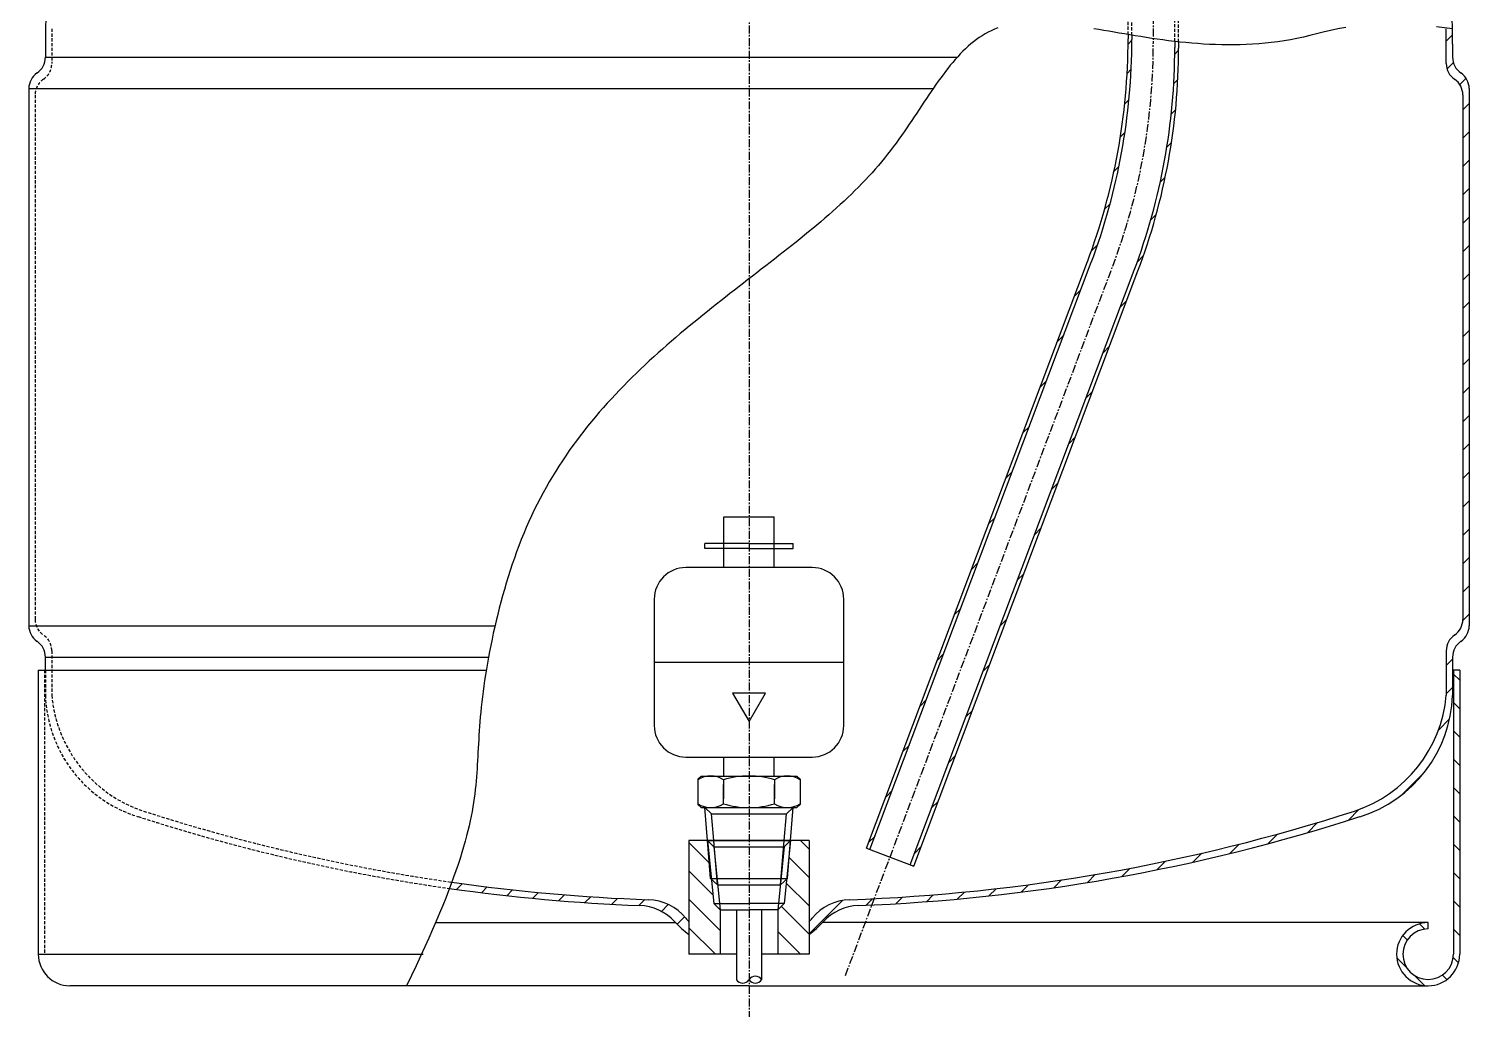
# Model space of a CAD drawing. Extents: x -168 to 134, y -532 to 192.
# Drawn here: x -114 to 114, y -401.7 to -246.5 of the extents above; entities that cross this region are included whole.
import ezdxf

# ---------------------------------------------------------------- set-up
doc = ezdxf.new("R2010")
doc.units = 0
doc.linetypes.add('CENTER', pattern=[2, 1.25, -0.25, 0.25, -0.25])
doc.linetypes.add('DASHED', pattern=[0.75, 0.5, -0.25])
doc.layers.get('0').update_dxf_attribs({"linetype": 'CONTINUOUS'})
doc.layers.add('CENTER', color=1, linetype='CENTER')

# ---------------------------------------------------------------- blocks, each defined once
blk = doc.blocks.new('*X5')
at = {"color": 0, "linetype": 'CONTINUOUS'}
for p, q in [((110.37, -248.51), (111.37, -247.51)), ((110.49, -252.88), (111.49, -251.88)), ((112.51, -255.36), (113.51, -254.36)), ((113, -259.35), (114, -258.35)), ((113, -263.85), (114, -262.85)), ((113, -268.34), (114, -267.34)), ((113, -272.83), (114, -271.83)), ((113, -277.32), (114, -276.32)), ((113, -281.81), (114, -280.81)), ((113, -286.3), (114, -285.3)), ((113, -290.79), (114, -289.79)), ((113, -295.28), (114, -294.28)), ((113, -299.77), (114, -298.77)), ((113, -304.26), (114, -303.26)), ((113, -308.75), (114, -307.75)), ((113, -313.24), (114, -312.24)), ((113, -317.73), (114, -316.73)), ((113, -322.22), (114, -321.22)), ((113, -326.71), (114, -325.71)), ((113, -331.2), (114, -330.2)), ((113, -335.69), (114, -334.69)), ((112.99, -340.18), (114, -339.18)), ((110.37, -347.3), (111.37, -346.3)), ((110.37, -351.79), (111.37, -350.79)), ((109.13, -357.52), (110.9, -355.74)), ((103.52, -367.61), (106.83, -364.31)), ((94.82, -371.83), (96.54, -370.11)), ((88.38, -373.78), (89.99, -372.17)), ((76.11, -377.06), (77.58, -375.59)), ((82.15, -375.52), (83.68, -373.98)), ((64.55, -379.65), (65.91, -378.29)), ((70.25, -378.43), (71.66, -377.02)), ((53.56, -381.66), (54.82, -380.39)), ((58.99, -380.72), (60.3, -379.41)), ((-46.32, -382.75), (-45.4, -381.84)), ((-42.35, -383.27), (-41.43, -382.36)), ((-38.33, -383.74), (-37.41, -382.82)), ((37.97, -383.78), (39.12, -382.63)), ((43.06, -383.18), (44.24, -382)), ((48.25, -382.48), (49.47, -381.25)), ((-34.26, -384.16), (-33.33, -383.24)), ((-30.13, -384.53), (-29.21, -383.6)), ((-25.96, -384.84), (-25.03, -383.91)), ((-21.72, -385.1), (-20.79, -384.16)), ((-17.43, -385.3), (-16.49, -384.36)), ((-13.87, -386.23), (-12.78, -385.14)), ((9.5, -389.8), (14.8, -384.49)), ((18.54, -385.25), (19.56, -384.22)), ((23.26, -385.01), (24.32, -383.96)), ((28.08, -384.69), (29.16, -383.61)), ((32.97, -384.28), (34.09, -383.17)), ((-11.39, -388.24), (-10.21, -387.06))]:
    blk.add_line(p, q, dxfattribs=at)
blk = doc.blocks.new('*X6')
at = {"color": 0, "linetype": 'CONTINUOUS'}
for p, q in [((60, -248.94), (60.6, -248.34)), ((67.39, -250.53), (68, -249.92)), ((59.85, -253.58), (60.49, -252.94)), ((67.24, -255.17), (67.88, -254.53)), ((59.46, -258.46), (60.14, -257.78)), ((66.84, -260.06), (67.52, -259.38)), ((58.79, -263.62), (59.52, -262.89)), ((66.15, -265.24), (66.88, -264.51)), ((57.77, -269.13), (58.56, -268.35)), ((65.1, -270.78), (65.89, -269.99)), ((56.29, -275.1), (57.16, -274.23)), ((63.6, -276.77), (64.47, -275.9)), ((54.2, -281.68), (55.18, -280.7)), ((61.47, -283.39), (62.46, -282.4)), ((51.51, -288.86), (52.54, -287.83)), ((58.77, -290.58), (59.8, -289.55)), ((48.79, -296.07), (49.82, -295.04)), ((56.05, -297.79), (57.08, -296.76)), ((46.08, -303.27), (47.11, -302.24)), ((53.34, -304.99), (54.37, -303.96)), ((43.36, -310.48), (44.39, -309.45)), ((50.62, -312.2), (51.65, -311.17)), ((40.65, -317.68), (41.68, -316.66)), ((47.91, -319.41), (48.94, -318.38)), ((37.93, -324.89), (38.96, -323.86)), ((45.19, -326.61), (46.22, -325.58)), ((35.22, -332.1), (36.24, -331.07)), ((42.47, -333.82), (43.5, -332.79)), ((32.5, -339.3), (33.53, -338.27)), ((39.76, -341.02), (40.79, -339.99)), ((29.78, -346.51), (30.81, -345.48)), ((37.04, -348.23), (38.07, -347.2)), ((27.07, -353.72), (28.1, -352.69)), ((34.33, -355.44), (35.36, -354.41)), ((24.35, -360.92), (25.38, -359.89)), ((31.61, -362.64), (32.64, -361.61)), ((21.64, -368.13), (22.66, -367.1)), ((28.9, -369.85), (29.92, -368.82)), ((18.92, -375.33), (19.95, -374.3)), ((26.18, -377.05), (27.21, -376.02))]:
    blk.add_line(p, q, dxfattribs=at)
blk = doc.blocks.new('*X7')
at = {"color": 0, "linetype": 'CONTINUOUS'}
for p, q in [((-6.28, -378.55), (-9.5, -375.33)), ((9.5, -376.37), (8.13, -375)), ((9.5, -380.86), (6.35, -377.71)), ((-5.71, -383.61), (-9.5, -379.82)), ((9.5, -385.35), (5.9, -381.75)), ((-4.57, -389.23), (-9.5, -384.31)), ((9.5, -389.84), (5.12, -385.46)), ((-5.3, -393), (-9.5, -388.8)), ((8.17, -393), (4.57, -389.4))]:
    blk.add_line(p, q, dxfattribs=at)
blk = doc.blocks.new('*X8')
at = {"color": 0, "linetype": 'CONTINUOUS'}
for p, q in [((112.5, -349.65), (111.5, -348.65)), ((112.5, -354.14), (111.5, -353.14)), ((112.5, -358.63), (111.5, -357.63)), ((112.5, -363.12), (111.5, -362.12)), ((112.5, -367.61), (111.5, -366.61)), ((112.5, -372.1), (111.5, -371.1)), ((112.5, -376.59), (111.5, -375.59)), ((112.5, -381.08), (111.5, -380.08)), ((112.5, -385.57), (111.5, -384.57)), ((106.98, -389.03), (106.14, -388.19)), ((112.5, -390.06), (111.5, -389.06)), ((104.2, -390.74), (103.48, -390.02)), ((104.14, -395.17), (102.53, -393.56)), ((112.31, -394.36), (111.47, -393.52)), ((106.94, -397.97), (105.33, -396.36)), ((110.48, -397.02), (109.76, -396.3))]:
    blk.add_line(p, q, dxfattribs=at)

msp = doc.modelspace()

# ---------------------------------------------------------------- linework, layer by layer
at = {"color": 3, "linetype": 'DASHED'}
for p, q in [((60, -247.44), (60, -205.5)), ((60.6, -247.54), (60.6, -205.5)), ((67.4, -248.53), (67.4, -205.5)), ((68, -248.6), (68, -205.5)), ((-110.37, -246.53), (-110.37, -252.04)), ((-113, -257), (-113, -340)), ((-110.37, -344.96), (-110.37, -352.03)), ((-111.5, -348.02), (-111.5, -393)), ((-111.37, -348.02), (-111.37, -352.03))]:
    msp.add_line(p, q, dxfattribs=at)
at = {"color": 7, "linetype": 'CONTINUOUS'}
for p, q in [((-111.37, -246.53), (-111.37, -251.04)), ((60, -247.44), (60, -248.12)), ((60.6, -247.54), (60.6, -248.23)), ((110.37, -252.04), (110.37, -246.53)), ((111.37, -248.98), (111.37, -246.53)), ((67.4, -248.53), (67.4, -249.47)), ((68, -248.6), (68, -249.57)), ((111.37, -248.98), (111.37, -251.04)), ((-111.37, -251.04), (0, -251.04)), ((0, -251.04), (32.95, -251.04)), ((-114, -256), (-114, -341)), ((-114, -256), (-114, -341)), ((-114, -256), (0, -256)), ((0, -256), (29.14, -256)), ((113, -257), (113, -340)), ((114, -256), (114, -341)), ((18.58, -376.23), (53.57, -283.38)), ((19.14, -376.44), (54.17, -283.49)), ((25.51, -378.84), (60.97, -284.73)), ((26.07, -379.05), (61.57, -284.84)), ((-4, -323.8), (4, -323.8)), ((-4, -331.8), (-4, -323.8)), ((4, -331.8), (4, -323.8)), ((0, -328), (-7, -328)), ((-7, -328.8), (-7, -328)), ((0, -328), (7, -328)), ((7, -328.8), (7, -328)), ((0, -328.8), (-7, -328.8)), ((0, -328.8), (7, -328.8)), ((10, -331.8), (-10, -331.8)), ((-15, -336.8), (-15, -356.8)), ((15, -356.8), (15, -336.8)), ((-114, -341), (-40.2, -341)), ((-111.37, -348.02), (-111.37, -345.96)), ((-111.37, -345.96), (-41.23, -345.96)), ((110.37, -344.96), (110.37, -352.03)), ((111.37, -345.96), (111.37, -352.03)), ((-112.5, -348.02), (-111.5, -348.02)), ((-112.5, -348.02), (-112.5, -393)), ((-111.5, -348.02), (-41.59, -348.02)), ((-15, -346.8), (15, -346.8)), ((112.5, -348.02), (111.37, -348.02)), ((111.5, -348.02), (111.5, -393)), ((112.5, -348.02), (112.5, -393)), ((-10, -361.8), (10, -361.8)), ((-4, -364.8), (-4, -361.8)), ((4, -364.8), (4, -361.8)), ((-8.08, -365.3), (-7.58, -364.8)), ((-7.58, -364.8), (7.58, -364.8)), ((-6, -364.8), (6, -364.8)), ((7.58, -364.8), (8.08, -365.3)), ((-8.08, -365.3), (-8.08, -369.3)), ((-4.04, -365.42), (-4.04, -368.39)), ((-4.04, -369.17), (-4.04, -366.12)), ((4.04, -365.42), (4.04, -368.39)), ((4.04, -365.42), (4.04, -368.39)), ((4.04, -369.17), (4.04, -366.12)), ((8.08, -365.3), (8.08, -369.3)), ((-8.08, -369.3), (-7.58, -369.8)), ((7.58, -369.8), (8.08, -369.3)), ((-7.58, -369.8), (7.58, -369.8)), ((-7.58, -369.8), (7.58, -369.8)), ((-7, -369.8), (-5.92, -370.8)), ((-6.57, -375), (-7, -369.8)), ((-7, -369.8), (7, -369.8)), ((-6, -369.8), (6, -369.8)), ((-5.57, -375), (-5.92, -370.8)), ((-5.92, -370.8), (5.92, -370.8)), ((-5.5, -369.8), (5.5, -369.8)), ((5.57, -375), (5.92, -370.8)), ((7, -369.8), (5.92, -370.8)), ((6.57, -375), (7, -369.8)), ((-9.5, -375), (-9.5, -393)), ((9.5, -375), (-9.5, -375)), ((-6.57, -375), (-5.57, -376)), ((-6.57, -375), (6.57, -375)), ((-6.57, -375), (6.57, -375)), ((-6.57, -375), (-5.57, -385)), ((-6.08, -381), (-6.57, -375)), ((-5, -382), (-5.57, -375)), ((-5.57, -376), (5.57, -376)), ((-5.57, -376), (-4.57, -386)), ((5.57, -376), (4.57, -386)), ((5, -382), (5.57, -375)), ((6.57, -375), (5.57, -376)), ((6.57, -375), (5.57, -385)), ((6.08, -381), (6.57, -375)), ((9.5, -375), (9.5, -393)), ((18.58, -376.23), (26.07, -379.05)), ((-6.08, -381), (-5, -382)), ((-6.08, -381), (6.08, -381)), ((-5, -382), (5, -382)), ((-5, -382), (5, -382)), ((6.08, -381), (5, -382)), ((-5.57, -385), (-4.57, -386)), ((-5.57, -385), (0, -385)), ((5.57, -385), (0, -385)), ((5.57, -385), (4.57, -386)), ((-4.57, -386), (-4.57, -393)), ((-4.57, -386), (0, -386)), ((-2, -386), (-2, -397.03)), ((4.57, -386), (0, -386)), ((2, -386), (2, -397.03)), ((4.57, -386), (4.57, -393)), ((-49.61, -388), (-11.62, -388)), ((107.5, -388), (11.62, -388)), ((107.5, -389), (107.5, -388)), ((-112.5, -393), (-51.58, -393)), ((-2, -393), (-9.5, -393)), ((-2, -393), (-9.5, -393)), ((9.5, -393), (2, -393)), ((9.5, -393), (2, -393)), ((0, -398), (-107.5, -398)), ((0, -398), (107.5, -398))]:
    msp.add_line(p, q, dxfattribs=at)
msp.add_lwpolyline([(0, -356.17), (2.6, -351.67), (-2.6, -351.67)], close=True, dxfattribs=at)
at = {"color": 7}
for points in [[(111.37, -246.53, 0), (108.84, -246.2, 0)], [(39.37, -246.4, 0), (38.86, -246.6, 0), (38.35, -246.83, 0), (37.86, -247.07, 0), (37.38, -247.34, 0), (36.91, -247.62, 0), (36.44, -247.92, 0), (35.99, -248.24, 0), (35.55, -248.58, 0), (35.11, -248.93, 0), (34.68, -249.3, 0), (34.26, -249.69, 0), (33.85, -250.09, 0), (33.44, -250.51, 0), (33.04, -250.94, 0), (32.64, -251.38, 0), (32.25, -251.84, 0), (31.86, -252.31, 0), (31.48, -252.79, 0), (31.09, -253.28, 0), (30.71, -253.79, 0), (30.34, -254.3, 0), (29.96, -254.82, 0), (29.58, -255.36, 0), (29.21, -255.9, 0), (28.83, -256.44, 0), (28.46, -257, 0), (28.08, -257.56, 0), (27.7, -258.13, 0), (27.32, -258.7, 0), (26.94, -259.28, 0), (26.55, -259.86, 0), (26.16, -260.45, 0), (25.76, -261.04, 0), (25.36, -261.63, 0), (24.96, -262.23, 0), (24.54, -262.82, 0), (24.13, -263.42, 0), (23.7, -264.01, 0), (23.27, -264.61, 0), (22.83, -265.21, 0), (22.38, -265.8, 0), (21.92, -266.39, 0), (21.45, -266.98, 0), (20.97, -267.57, 0), (20.49, -268.15, 0), (19.99, -268.73, 0), (19.48, -269.31, 0), (18.95, -269.88, 0), (18.42, -270.45, 0), (17.88, -271.01, 0), (17.33, -271.57, 0), (16.77, -272.13, 0), (16.21, -272.69, 0), (15.63, -273.24, 0), (15.04, -273.79, 0), (14.45, -274.34, 0), (13.85, -274.89, 0), (13.24, -275.43, 0), (12.62, -275.97, 0), (12, -276.52, 0), (11.36, -277.06, 0), (10.73, -277.6, 0), (10.08, -278.13, 0), (9.43, -278.67, 0), (8.78, -279.21, 0), (8.11, -279.75, 0), (7.45, -280.28, 0), (6.78, -280.82, 0), (6.1, -281.36, 0), (5.42, -281.89, 0), (4.73, -282.43, 0), (4.04, -282.97, 0), (3.35, -283.51, 0), (2.65, -284.05, 0), (1.95, -284.59, 0), (1.25, -285.13, 0), (0.55, -285.68, 0), (-0.16, -286.23, 0), (-0.87, -286.77, 0), (-1.58, -287.33, 0), (-2.29, -287.88, 0), (-3.01, -288.44, 0), (-3.72, -289, 0), (-4.44, -289.56, 0), (-5.16, -290.12, 0), (-5.87, -290.69, 0), (-6.59, -291.26, 0), (-7.31, -291.84, 0), (-8.02, -292.42, 0), (-8.74, -293, 0), (-9.45, -293.59, 0), (-10.16, -294.18, 0), (-10.87, -294.78, 0), (-11.58, -295.38, 0), (-12.29, -295.98, 0), (-12.99, -296.6, 0), (-13.69, -297.21, 0), (-14.39, -297.83, 0), (-15.08, -298.46, 0), (-15.78, -299.1, 0), (-16.46, -299.74, 0), (-17.15, -300.38, 0), (-17.83, -301.04, 0), (-18.5, -301.69, 0), (-19.17, -302.36, 0), (-19.83, -303.03, 0), (-20.49, -303.71, 0), (-21.15, -304.4, 0), (-21.79, -305.1, 0), (-22.43, -305.8, 0), (-23.07, -306.51, 0), (-23.7, -307.23, 0), (-24.32, -307.96, 0), (-24.93, -308.69, 0), (-25.54, -309.44, 0), (-26.13, -310.19, 0), (-26.72, -310.95, 0), (-27.31, -311.72, 0), (-27.88, -312.5, 0), (-28.44, -313.3, 0), (-29, -314.1, 0), (-29.54, -314.9, 0), (-30.08, -315.73, 0), (-30.6, -316.56, 0), (-31.12, -317.4, 0), (-31.62, -318.25, 0), (-32.12, -319.11, 0), (-32.6, -319.98, 0), (-33.07, -320.87, 0), (-33.53, -321.76, 0), (-33.98, -322.67, 0), (-34.42, -323.59, 0), (-34.84, -324.52, 0), (-35.25, -325.46, 0), (-35.65, -326.42, 0), (-36.04, -327.38, 0), (-36.42, -328.35, 0), (-36.78, -329.32, 0), (-37.13, -330.3, 0), (-37.47, -331.29, 0), (-37.8, -332.28, 0), (-38.12, -333.27, 0), (-38.42, -334.27, 0), (-38.72, -335.26, 0), (-39, -336.26, 0), (-39.27, -337.26, 0), (-39.53, -338.25, 0), (-39.78, -339.24, 0), (-40.02, -340.23, 0), (-40.25, -341.21, 0), (-40.47, -342.19, 0), (-40.68, -343.16, 0), (-40.87, -344.12, 0), (-41.06, -345.07, 0), (-41.24, -346.01, 0), (-41.41, -346.94, 0), (-41.56, -347.86, 0), (-41.71, -348.77, 0), (-41.85, -349.67, 0), (-41.97, -350.54, 0), (-42.09, -351.41, 0), (-42.2, -352.25, 0), (-42.3, -353.08, 0), (-42.39, -353.89, 0), (-42.47, -354.68, 0), (-42.54, -355.45, 0), (-42.6, -356.2, 0), (-42.66, -356.93, 0), (-42.71, -357.65, 0), (-42.75, -358.35, 0), (-42.79, -359.04, 0), (-42.83, -359.72, 0), (-42.87, -360.39, 0), (-42.9, -361.05, 0), (-42.94, -361.71, 0), (-42.97, -362.36, 0), (-43.01, -363.01, 0), (-43.05, -363.65, 0), (-43.1, -364.3, 0), (-43.14, -364.95, 0), (-43.2, -365.6, 0), (-43.26, -366.26, 0), (-43.33, -366.92, 0), (-43.41, -367.59, 0), (-43.5, -368.28, 0), (-43.61, -368.97, 0), (-43.72, -369.68, 0), (-43.84, -370.4, 0), (-43.99, -371.14, 0), (-44.14, -371.9, 0), (-44.31, -372.67, 0), (-44.5, -373.47, 0), (-44.71, -374.29, 0), (-44.93, -375.13, 0), (-45.18, -376.01, 0), (-45.45, -376.9, 0), (-45.74, -377.83, 0), (-46.05, -378.79, 0), (-46.39, -379.79, 0), (-46.75, -380.81, 0), (-47.14, -381.87, 0), (-47.55, -382.97, 0), (-48, -384.11, 0), (-48.47, -385.29, 0), (-48.98, -386.51, 0), (-49.51, -387.78, 0), (-50.08, -389.09, 0), (-50.68, -390.45, 0), (-51.31, -391.85, 0), (-51.98, -393.31, 0), (-52.69, -394.82, 0), (-53.43, -396.38, 0), (-54.22, -398, 0)], [(94.48, -246.33, 0), (93.22, -246.56, 0), (92.03, -246.81, 0), (90.9, -247.07, 0), (89.82, -247.33, 0), (88.77, -247.59, 0), (87.75, -247.83, 0), (86.73, -248.06, 0), (85.71, -248.25, 0), (84.7, -248.43, 0), (83.69, -248.58, 0), (82.68, -248.71, 0), (81.68, -248.81, 0), (80.69, -248.9, 0), (79.7, -248.97, 0), (78.71, -249.03, 0), (77.73, -249.06, 0), (76.75, -249.08, 0), (75.78, -249.08, 0), (74.82, -249.07, 0), (73.86, -249.04, 0), (72.91, -249, 0), (71.96, -248.95, 0), (71.02, -248.88, 0), (70.09, -248.81, 0), (69.16, -248.72, 0), (68.24, -248.62, 0), (67.33, -248.52, 0), (66.42, -248.41, 0), (65.52, -248.29, 0), (64.63, -248.17, 0), (63.75, -248.04, 0), (62.87, -247.9, 0), (62, -247.77, 0), (61.14, -247.63, 0), (60.29, -247.48, 0), (59.44, -247.34, 0), (58.61, -247.2, 0), (57.78, -247.06, 0), (56.96, -246.91, 0), (56.16, -246.78, 0), (55.36, -246.64, 0), (54.57, -246.51, 0)]]:
    msp.add_polyline3d(points, dxfattribs=at)
at = {"color": 7, "linetype": 'CONTINUOUS'}
for centre, radius, start, end in [((-90.52, -247.26), 20.87, 151.9668, 177.9991), ((90.52, -247.26), 20.87, 2.0009, 28.0332), ((-40, -248.12), 100, 339.3489, 0), ((-39.4, -248.23), 100, 339.3489, 0), ((-32.6, -249.47), 100, 339.3489, 0), ((-32, -249.57), 100, 339.3489, 0), ((-114.37, -251.04), 3, 304.1745, 0), ((113.37, -252.04), 3, 180, 235.8255), ((114.37, -251.04), 3, 180, 235.8255), ((-111, -256), 3, 124.1745, 180), ((110, -257), 3, 0, 55.8255), ((111, -256), 3, 0, 55.8255), ((-10, -336.8), 5, 90, 180), ((10, -336.8), 5, 0, 90), ((-111, -341), 3, 180, 235.8255), ((110, -340), 3, 304.1745, 0), ((111, -341), 3, 304.1745, 0), ((-114.37, -345.96), 3, 0, 55.8255), ((113.37, -344.96), 3, 124.1745, 180), ((114.37, -345.96), 3, 124.1745, 180), ((89.15, -350.12), 21.31, 288.3145, 354.8741), ((90.52, -351.3), 20.87, 287.2288, 357.9991), ((-10, -356.8), 5, 180, 270), ((10, -356.8), 5, 270, 0), ((-6.06, -368.37), 3.58, 55.5829, 124.4171), ((0, -378.18), 13.39, 72.4267, 107.5733), ((6.06, -368.37), 3.58, 55.5829, 124.4171), ((-6.06, -366.22), 3.58, 235.5829, 304.4171), ((0, -356.41), 13.39, 252.4267, 287.5733), ((6.06, -366.22), 3.58, 235.5829, 304.4171), ((5.4, -89.67), 294.89, 272.0427, 287.8612), ((6.01, -90.61), 294.9, 272.196, 287.9087), ((-6.01, -90.61), 294.9, 261.9305, 267.804), ((-5.4, -89.67), 294.89, 261.8813, 267.9573), ((-17.62, -393.29), 8, 42.7584, 87.804), ((-16.19, -392.37), 8, 39.553, 87.9573), ((16.19, -392.37), 8, 92.0427, 140.447), ((17.62, -393.29), 8, 92.196, 137.2416), ((0, -379), 13, 219.553, 223.0491), ((0, -379), 13, 316.9509, 320.447), ((0, -377), 16, 222.7584, 233.5764), ((0, -377), 16, 306.4236, 317.2416), ((107.5, -393), 5, 90, 0), ((107.5, -393), 4, 90, 0), ((-107.5, -393), 5, 180, 270), ((1, -397.71), 1.21, 34.2763, 145.7237), ((-1, -396.35), 1.21, 214.2763, 325.7237), ((1, -396.35), 1.21, 214.2763, 325.7237)]:
    msp.add_arc(centre, radius, start, end, dxfattribs=at)
at = {"color": 3, "linetype": 'DASHED'}
for centre, radius, start, end in [((-113.37, -252.04), 3, 304.1745, 0), ((-110, -257), 3, 124.1745, 180), ((-110, -340), 3, 180, 235.8255), ((-113.37, -344.96), 3, 0, 55.8255), ((-90.52, -351.3), 20.87, 182.0009, 252.7712), ((-89.15, -350.12), 21.31, 185.1259, 251.6855), ((-6.01, -90.61), 294.9, 252.0913, 261.9305), ((-5.4, -89.67), 294.89, 252.1388, 261.8813)]:
    msp.add_arc(centre, radius, start, end, dxfattribs=at)
at = {"layer": 'CENTER', "color": 1, "linetype": 'CENTER'}
for p, q in [((0, -162.01), (0, -418)), ((64, -170.5), (64, -248.85)), ((15.27, -396.35), (57.57, -284.11))]:
    msp.add_line(p, q, dxfattribs=at)
msp.add_arc((-36, -248.85), 100, 339.3489, 0, dxfattribs=at)

# ---------------------------------------------------------------- block references
at = {"color": 7, "linetype": 'CONTINUOUS'}
for name in ['*X5', '*X6', '*X8', '*X7']:
    msp.add_blockref(name, (0, 0), dxfattribs=at)

doc.saveas('drawing.dxf')
